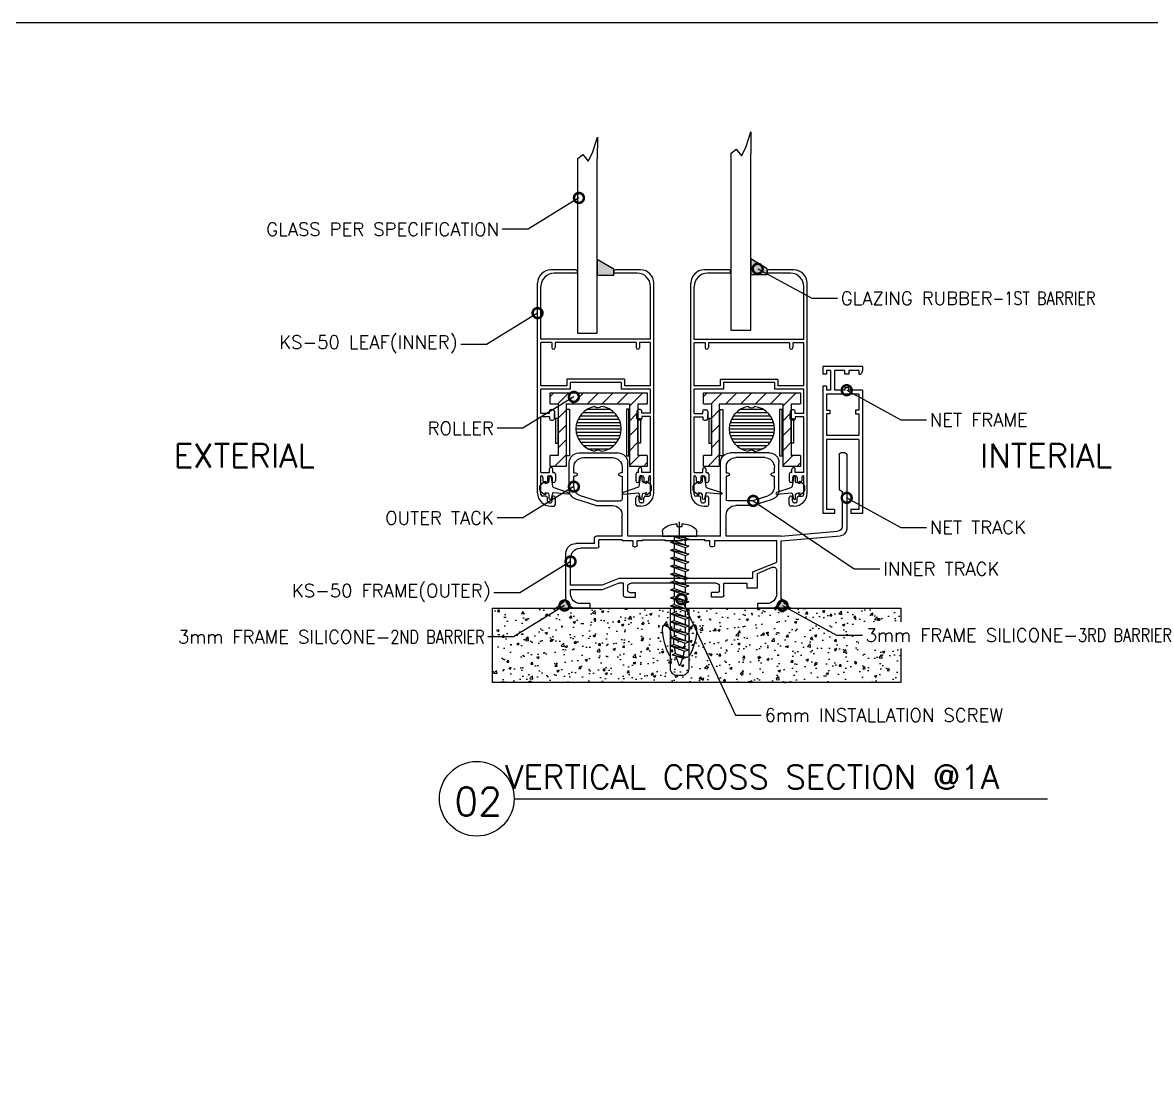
# Model space of a CAD drawing. Header units: millimetres. Extents: x -27371 to -844, y 11365 to 35579.
# Drawn here: x -14786.9 to -14445.1, y 11689.6 to 12014.6 of the extents above; entities that cross this region are included whole.
import ezdxf
from ezdxf import colors
from ezdxf.entities.mleader import LeaderData, LeaderLine
from ezdxf.math import Vec2, Vec3

# ---------------------------------------------------------------- set-up
doc = ezdxf.new("R2010")
doc.units = ezdxf.units.MM
for name, pattern in [('AXIS', [50.8, 31.75, -6.35, 6.35, -6.35]), ('AXIS2', [28.575, 19.05, -3.175, 3.175, -3.175]), ('HIDDEN', [9.525, 6.35, -3.175])]:
    doc.linetypes.add(name, pattern=pattern)
for name, color, linetype in [('A-GRID2', 224, 'AXIS2'), ('GLASS-VISION-PES', 151, 'Continuous'), ('HARDWARES', 54, 'Continuous'), ('PRO', 7, 'Continuous')]:
    doc.layers.add(name, color=color, linetype=linetype)
doc.layers.add('TEXT', color=7, linetype='Continuous', lineweight=20)
doc.styles.add('Annotative', font='romans.shx')
doc.styles.add('RomanS', font='romans.shx')

# ---------------------------------------------------------------- blocks, each defined once
blk = doc.blocks.new('trialco frame without cover')
at = {"color": 5}
for p, q in [((-77.8, 46.5), (-77.8, 23.96)), ((-77.3, 47), (-76, 47)), ((-75.5, 46.5), (-75.5, 36)), ((-54.4, 47), (-42.5, 47)), ((-53, 45.6), (-44.2, 45.6)), ((3.3, 47), (-8.6, 47)), ((1.9, 45.6), (-6.9, 45.6)), ((-57.3, 35.81), (-57.3, 44.1)), ((-55.9, 41), (-55.9, 42.7)), ((-41.3, 42.7), (-41.3, 41)), ((-39.6, 21.8), (-39.6, 44.1)), ((-11.5, 21.8), (-11.5, 44.1)), ((-9.8, 42.7), (-9.8, 41)), ((4.8, 41), (4.8, 42.7)), ((6.2, 35.81), (6.2, 44.1)), ((-55.9, 41), (-55.4, 41)), ((-55.9, 36.82), (-55.9, 40)), ((-55.4, 40), (-55.9, 40)), ((-54.9, 40.5), (-54.9, 40.5)), ((-42.3, 40.5), (-42.3, 40.5)), ((-41.3, 41), (-41.8, 41)), ((-41.8, 40), (-41.3, 40)), ((-41.3, 40), (-41.3, 33)), ((-9.8, 41), (-9.3, 41)), ((-9.3, 40), (-9.8, 40)), ((-9.8, 40), (-9.8, 33)), ((-8.8, 40.5), (-8.8, 40.5)), ((3.8, 40.5), (3.8, 40.5)), ((4.8, 41), (4.3, 41)), ((4.3, 40), (4.8, 40)), ((4.8, 36.82), (4.8, 40)), ((-75.5, 36), (-76.4, 35.31)), ((-76.4, 35.31), (-76.4, 24.79)), ((-49.3, 31.1), (-55.3, 33.05)), ((-49.08, 32.5), (-53.9, 34.07)), ((-49.3, 31.1), (-44.2, 31.1)), ((-49.08, 32.5), (-41.8, 32.5)), ((-2.02, 32.5), (-9.3, 32.5)), ((-1.8, 31.1), (-6.9, 31.1)), ((-2.02, 32.5), (2.8, 34.07)), ((-1.8, 31.1), (4.2, 33.05)), ((-41.3, 21.8), (-41.3, 28.2)), ((-9.8, 21.8), (-9.8, 28.2)), ((-58, 20.4), (-75.97, 21.97)), ((-57.94, 21.8), (-75.03, 23.3)), ((-57.94, 21.8), (-56.6, 21.8)), ((-57.94, 21.8), (-57.3, 21.8)), ((-56.6, 21.8), (-41.3, 21.8)), ((-39.6, 21.8), (-11.5, 21.8)), ((-34.8, 20.7), (-28, 20.7)), ((-34.8, 20.4), (-34.8, 20.7)), ((-28, 20.4), (-28, 20.7)), ((-16, 20.7), (-22.8, 20.7)), ((-22.8, 20.4), (-22.8, 20.7)), ((-16, 20.4), (-16, 20.7)), ((-9.8, 21.8), (-1.9, 21.8)), ((-9.8, 20.7), (-2.8, 20.7)), ((-9.8, 20.7), (-9.8, 20.4)), ((-2.8, 18.7), (-2.8, 20.7)), ((-1.4, 19.6), (-1.4, 21.3)), ((-58, 3), (-58, 20.4)), ((-56.6, 20.4), (-37.8, 20.4)), ((-56.6, 14), (-56.6, 20.4)), ((-37.8, 20.4), (-37.8, 19.1)), ((-37.3, 18.6), (-36.9, 18.6)), ((-36.4, 20.4), (-34.8, 20.4)), ((-36.4, 19.1), (-36.4, 20.4)), ((-28, 20.4), (-22.8, 20.4)), ((-16, 20.4), (-14.4, 20.4)), ((-14.4, 19.1), (-14.4, 20.4)), ((-13.5, 18.6), (-13.9, 18.6)), ((-13, 20.4), (-9.8, 20.4)), ((-13, 20.4), (-13, 19.1)), ((-2.3, 18.2), (2.8, 18.2)), ((-1.4, 19.6), (4.2, 19.6)), ((-49.4, 11.08), (-56.6, 14)), ((5.8, 7), (5.8, 15.2)), ((7.2, 3), (7.2, 16.6)), ((-56.6, 4.4), (-56.6, 11.48)), ((-50.8, 10.5), (-55.2, 12.4)), ((-50.8, 9), (-50.8, 10.5)), ((-49.4, 9), (-49.4, 11.08)), ((-50.8, 6.2), (-50.8, 9)), ((-49.4, 9), (-8.8, 9)), ((-40.6, 7.6), (-47.6, 7.6)), ((-47.6, 7.6), (-47.6, 6.2)), ((-40.6, 3.9), (-40.6, 7.6)), ((-38.3, 7.6), (-12.5, 7.6)), ((-10.2, 3.9), (-10.2, 7.6)), ((-10.2, 7.6), (-8.8, 7.6)), ((-8.8, 9), (-3.8, 7)), ((-8.8, 7.6), (-3.8, 5.6)), ((-3.8, 7), (5.8, 7)), ((-47.6, 6.2), (-50.8, 6.2)), ((-39.3, 5.3), (-39.3, 6.6)), ((-38.8, 4.8), (-36.9, 4.8)), ((-36.9, 3.4), (-36.9, 4.8)), ((-13.9, 3.4), (-13.9, 4.8)), ((-12, 4.8), (-13.9, 4.8)), ((-11.5, 5.3), (-11.5, 6.6)), ((-3.8, 5.6), (5.8, 5.6)), ((5.8, 4.4), (5.8, 5.6)), ((-55, 0), (-50.8, 0)), ((-53.6, 1.4), (-50.8, 1.4)), ((-50.8, 1.4), (-50.8, 0)), ((-40.1, 3.4), (-36.9, 3.4)), ((-10.7, 3.4), (-13.9, 3.4)), ((0, 1.4), (2.8, 1.4)), ((0, 1.4), (0, 0)), ((0, 0), (4.2, 0))]:
    blk.add_line(p, q, dxfattribs=at)
for centre, radius, start, end in [((-77.3, 46.5), 0.5, 90, 180), ((-76, 46.5), 0.5, 0, 90), ((-54.4, 44.1), 2.9, 90, 180), ((-53, 42.7), 2.9, 90, 180), ((-44.2, 42.7), 2.9, 0, 90), ((-42.5, 44.1), 2.9, 0, 90), ((-8.6, 44.1), 2.9, 90, 180), ((-6.9, 42.7), 2.9, 90, 180), ((1.9, 42.7), 2.9, 0, 90), ((3.3, 44.1), 2.9, 0, 90), ((-55.4, 40.5), 0.5, 0, 90), ((-55.4, 40.5), 0.5, 270, 0), ((-41.8, 40.5), 0.5, 90, 180), ((-41.8, 40.5), 0.5, 180, 270), ((-9.3, 40.5), 0.5, 0, 90), ((-9.3, 40.5), 0.5, 270, 0), ((4.3, 40.5), 0.5, 90, 180), ((4.3, 40.5), 0.5, 180, 270), ((-54.4, 35.81), 2.9, 180, 252), ((-53, 36.82), 2.9, 180, 252), ((1.9, 36.82), 2.9, 288, 0), ((3.3, 35.81), 2.9, 288, 0), ((-44.2, 28.2), 2.9, 0, 90), ((-41.8, 33), 0.5, 270, 360), ((-9.3, 33), 0.5, 180, 270), ((-6.9, 28.2), 2.9, 90, 180), ((-75.8, 23.96), 2, 180, 265), ((-74.9, 24.79), 1.5, 180, 265), ((-1.9, 21.3), 0.5, 0, 90), ((-37.3, 19.1), 0.5, 180, 270), ((-36.9, 19.1), 0.5, 270, 0), ((-13.9, 19.1), 0.5, 180, 270), ((-13.5, 19.1), 0.5, 270, 0), ((-2.3, 18.7), 0.5, 180, 270), ((2.8, 15.2), 3, 0, 90), ((4.2, 16.6), 3, 0, 90), ((-55.6, 11.48), 1, 66.6823, 180), ((-38.3, 6.6), 1, 90, 180), ((-12.5, 6.6), 1, 0, 90), ((-53.6, 4.4), 3, 180, 270), ((-40.1, 3.9), 0.5, 180, 270), ((-38.8, 5.3), 0.5, 180, 270), ((-12, 5.3), 0.5, 270, 0), ((-10.7, 3.9), 0.5, 270, 0), ((2.8, 4.4), 3, 270, 0), ((-55, 3), 3, 180, 270), ((4.2, 3), 3, 270, 0)]:
    blk.add_arc(centre, radius, start, end, dxfattribs=at)
blk = doc.blocks.new('trialco leaf')
at = {"color": 3}
for p, q in [((-26.3, 0), (-25.4, 0)), ((0.9, 0), (0, 0)), ((-27.8, -3.05), (-28.8, -3.05)), ((-27.3, -1.5), (-27.3, -2.55)), ((-26.8, -1), (-26.4, -1)), ((-25.9, -1.5), (-25.9, -2.55)), ((-25.4, -3.05), (-25.4, -3.05)), ((-24.9, -0.5), (-24.9, -2.55)), ((-0.5, -0.5), (-0.5, -2.55)), ((0, -3.05), (0, -3.05)), ((0.5, -1.5), (0.5, -2.55)), ((1.4, -1), (1, -1)), ((1.9, -1.5), (1.9, -2.55)), ((2.4, -3.05), (3.4, -3.05)), ((-30.3, -4), (-30.3, -67.5)), ((-29.3, -3.55), (-29.3, -9.19)), ((3.9, -3.55), (3.9, -9.19)), ((4.9, -4), (4.9, -67.5)), ((-29.3, -10.2), (-29.3, -27.1)), ((-29.3, -10.2), (-26.7, -10.2)), ((-28.7, -8.7), (-28.7, -7.65)), ((-27.8, -7.15), (-28.2, -7.15)), ((-27.3, -8.7), (-27.3, -7.65)), ((-26.8, -9.2), (-26.4, -9.2)), ((-26.7, -10.2), (-26.7, -11.2)), ((-25.9, -8.7), (-25.9, -7.65)), ((-25.7, -10.2), (-25.4, -10.2)), ((-25.7, -10.2), (-25.7, -11.2)), ((-25.4, -7.15), (-25.4, -7.15)), ((-24.9, -9.7), (-24.9, -7.65)), ((-0.5, -9.7), (-0.5, -7.65)), ((0, -7.15), (0, -7.15)), ((0.3, -10.2), (0, -10.2)), ((0.3, -10.2), (0.3, -11.2)), ((0.5, -8.7), (0.5, -7.65)), ((1.4, -9.2), (1, -9.2)), ((3.9, -10.2), (1.3, -10.2)), ((1.3, -10.2), (1.3, -11.2)), ((1.9, -8.7), (1.9, -7.65)), ((2.4, -7.15), (2.8, -7.15)), ((3.3, -8.7), (3.3, -7.65)), ((3.9, -10.2), (3.9, -27.1)), ((-26.2, -11.7), (-26.2, -11.7)), ((0.8, -11.7), (0.8, -11.7)), ((-29.3, -27.1), (-26.7, -27.1)), ((-26.7, -27.1), (-26.7, -26.5)), ((-26.2, -26), (-25.7, -26)), ((-25.2, -26.5), (-25.2, -28.1)), ((-25.2, -28.7), (-25.2, -26.5)), ((-0.2, -26.5), (-0.2, -28.1)), ((-0.2, -28.7), (-0.2, -26.5)), ((0.8, -26), (0.3, -26)), ((1.3, -27.1), (1.3, -26.5)), ((3.9, -27.1), (1.3, -27.1)), ((-29.3, -28.1), (-29.3, -35.4)), ((-29.3, -28.1), (-26.7, -28.1)), ((-26.7, -28.1), (-26.7, -28.7)), ((-26.2, -29.2), (-25.7, -29.2)), ((0.8, -29.2), (0.3, -29.2)), ((3.9, -28.1), (1.3, -28.1)), ((1.3, -28.1), (1.3, -28.7)), ((3.9, -28.1), (3.9, -35.4)), ((-29.3, -35.4), (-20.4, -35.4)), ((-29.3, -36.4), (-29.3, -49.5)), ((-29.3, -36.4), (-21.4, -36.4)), ((-21.4, -38.4), (-21.4, -36.4)), ((-20.4, -37.4), (-20.4, -35.4)), ((-20.4, -37.4), (-5, -37.4)), ((-5, -35.4), (3.9, -35.4)), ((-5, -37.4), (-5, -35.4)), ((-4, -36.4), (3.9, -36.4)), ((-4, -38.4), (-4, -36.4)), ((3.9, -36.4), (3.9, -49.5)), ((-21.4, -38.4), (-4, -38.4)), ((-25.5, -47.5), (-25.5, -47.5)), ((0.1, -47.5), (0.1, -47.5)), ((-29.3, -49.5), (-26, -49.5)), ((-29.3, -50.5), (-29.3, -66.5)), ((-29.3, -50.5), (3.9, -50.5)), ((-26, -49.5), (-26, -48)), ((-25, -49.5), (-25, -48)), ((-25, -49.5), (-0.4, -49.5)), ((-0.4, -49.5), (-0.4, -48)), ((0.6, -49.5), (0.6, -48)), ((0.6, -49.5), (3.9, -49.5)), ((3.9, -50.5), (3.9, -66.5)), ((-26.3, -71.5), (-18.7, -71.5)), ((-25.3, -70.5), (-18.7, -70.5)), ((-18.2, -71), (-18.2, -71)), ((-7.2, -71), (-7.2, -71)), ((-6.7, -70.5), (-0.1, -70.5)), ((-6.7, -71.5), (0.9, -71.5))]:
    blk.add_line(p, q, dxfattribs=at)
for centre, radius, start, end in [((-26.3, -4), 4, 90, 180), ((-25.4, -0.5), 0.5, 0, 90), ((0, -0.5), 0.5, 90, 180), ((0.9, -4), 4, 0, 90), ((-28.8, -3.55), 0.5, 90, 180), ((-27.8, -2.55), 0.5, 270, 0), ((-26.8, -1.5), 0.5, 90, 180), ((-26.4, -1.5), 0.5, 0, 90), ((-25.4, -2.55), 0.5, 180, 270), ((-25.4, -2.55), 0.5, 270, 0), ((0, -2.55), 0.5, 180, 270), ((0, -2.55), 0.5, 270, 0), ((1, -1.5), 0.5, 90, 180), ((1.4, -1.5), 0.5, 0, 90), ((2.4, -2.55), 0.5, 180, 270), ((3.4, -3.55), 0.5, 0, 90), ((-29.2, -8.7), 0.5, 258.463, 0), ((-28.2, -7.65), 0.5, 90, 180), ((-27.8, -7.65), 0.5, 0, 90), ((-26.8, -8.7), 0.5, 180, 270), ((-26.4, -8.7), 0.5, 270, 0), ((-25.4, -7.65), 0.5, 90, 180), ((-25.4, -7.65), 0.5, 0, 90), ((-25.4, -9.7), 0.5, 270, 0), ((0, -7.65), 0.5, 90, 180), ((0, -9.7), 0.5, 180, 270), ((0, -7.65), 0.5, 0, 90), ((1, -8.7), 0.5, 180, 270), ((1.4, -8.7), 0.5, 270, 0), ((2.4, -7.65), 0.5, 90, 180), ((2.8, -7.65), 0.5, 0, 90), ((3.8, -8.7), 0.5, 180, 281.537), ((-26.2, -11.2), 0.5, 180, 270), ((-26.2, -11.2), 0.5, 270, 0), ((0.8, -11.2), 0.5, 180, 270), ((0.8, -11.2), 0.5, 270, 0), ((-26.2, -26.5), 0.5, 90, 180), ((-25.7, -26.5), 0.5, 0, 90), ((0.3, -26.5), 0.5, 90, 180), ((0.8, -26.5), 0.5, 0, 90), ((-26.2, -28.7), 0.5, 180, 270), ((-25.7, -28.7), 0.5, 270, 0), ((0.3, -28.7), 0.5, 180, 270), ((0.8, -28.7), 0.5, 270, 0), ((-25.5, -48), 0.5, 90, 180), ((-25.5, -48), 0.5, 0, 90), ((0.1, -48), 0.5, 90, 180), ((0.1, -48), 0.5, 0, 90), ((-26.3, -67.5), 4, 180, 270), ((-25.3, -66.5), 4, 180, 270), ((-0.1, -66.5), 4, 270, 0), ((0.9, -67.5), 4, 270, 0), ((-18.7, -71), 0.5, 0, 90), ((-18.7, -71), 0.5, 270, 0), ((-6.7, -71), 0.5, 90, 180), ((-6.7, -71), 0.5, 180, 270)]:
    blk.add_arc(centre, radius, start, end, dxfattribs=at)
blk = doc.blocks.new('roller')
for p, q in [((-19.87, 18.98), (-19.87, 22.3)), ((-19.87, 22.3), (9.51, 22.3)), ((9.51, 22.3), (9.51, 18.98)), ((-19.87, 18.98), (-17.43, 18.98)), ((-17.43, 18.98), (-17.43, 3.32)), ((-15.04, 18.98), (4.15, 18.98)), ((-15.04, 18.98), (-15.04, 0)), ((4.15, 18.98), (4.15, 0)), ((6.72, 18.98), (9.51, 18.98)), ((6.72, 18.98), (6.72, 3.32)), ((-19.87, 0), (-19.87, 3.32)), ((-17.43, 3.32), (-19.87, 3.32)), ((-15.04, 0), (-19.87, 0)), ((9.51, 0), (4.15, 0)), ((9.51, 3.32), (6.72, 3.32)), ((9.51, 3.32), (9.51, 0))]:
    blk.add_line(p, q)
for points in [[(-14.91, 17.27), (-14.01, 17.27), (-14.01, 3.22), (-14.91, 3.22)], [(4.02, 17.27), (3.23, 17.27), (3.23, 3.22), (4.02, 3.22)], [(-17.43, 14.52), (-18.18, 14.52), (-18.18, 7.04), (-17.43, 7.04)], [(6.72, 14.52), (7.47, 14.52), (7.47, 7.04), (6.72, 7.04)]]:
    blk.add_lwpolyline(points, close=True)
for centre, radius, start, end in [((-5.18, 11.36), 6.85, 99.192, 260.808), ((-5.36, 19.2), 1.42, 229.7147, 312.8915), ((-5.18, 11.36), 6.85, 276.5858, 83.4142), ((-5.36, 3.53), 1.42, 47.1085, 130.2853)]:
    blk.add_arc(centre, radius, start, end)
blk = doc.blocks.new('TRIALCO NET')
at = {"color": 2}
for p, q in [((-44.5, 3.6), (-44.5, -8.5)), ((-44.5, 3.6), (-43.3, 3.6)), ((-43.3, 3.6), (-42.28, 3.19)), ((-37.3, 3.6), (0, 3.6)), ((-37.3, 3.6), (-37.3, -0.6)), ((0, 3.6), (0, 0)), ((-43.3, 2.4), (-43.3, -0.6)), ((-43.3, 2.4), (-42.1, 2.4)), ((-42.1, 2.59), (-42.1, 2.4)), ((-36.1, 2.4), (-31.29, 2.4)), ((-36.1, 2.4), (-36.1, -7.3)), ((-30.14, 2.4), (-23.6, 2.4)), ((-23.6, 2.4), (-23.6, -7.3)), ((-22.4, 2.4), (-22.4, -7.3)), ((-22.4, 2.4), (-1.2, 2.4)), ((-1.2, 2.4), (-1.2, 0)), ((-1.2, 0), (0, 0)), ((-43.3, -1.75), (-43.3, -4.9)), ((-37.3, -1.75), (-37.3, -4.9)), ((-43.3, -4.9), (-37.3, -4.9)), ((-43.3, -6.1), (-43.3, -7.3)), ((-43.3, -6.1), (-37.3, -6.1)), ((-37.3, -6.1), (-37.3, -7.3)), ((-1.2, -4.9), (-1.2, -7.3)), ((-1.2, -4.9), (0, -4.9)), ((0, -4.9), (0, -8.5)), ((-44.5, -8.5), (-42.1, -8.5)), ((-43.3, -7.3), (-42.1, -7.3)), ((-42.1, -7.3), (-42.1, -8.5)), ((-38.5, -7.3), (-37.3, -7.3)), ((-38.5, -7.3), (-38.5, -8.5)), ((-38.5, -8.5), (0, -8.5)), ((-36.1, -7.3), (-31.29, -7.3)), ((-30.14, -7.3), (-23.6, -7.3)), ((-22.4, -7.3), (-1.2, -7.3))]:
    blk.add_line(p, q, dxfattribs=at)
for points in [[(-31.29, 2.4), (-31.29, 1.4), (-30.14, 1.4), (-30.14, 2.4)], [(-43.3, -0.6), (-42.1, -0.6), (-42.1, -1.75), (-43.3, -1.75)], [(-37.3, -0.6), (-38, -0.6), (-38, -1.75), (-37.3, -1.75)], [(-31.29, -7.3), (-31.29, -6.3), (-30.14, -6.3), (-30.14, -7.3)]]:
    blk.add_lwpolyline(points, dxfattribs=at)
blk.add_arc((-43.19, 2.6), 1.09, 359.3357, 33.1171, dxfattribs=at)
blk = doc.blocks.new('_DotSmall')
at = {"color": 0, "linetype": 'ByBlock', "const_width": 0.5}
blk.add_lwpolyline([(-0.0625, 0, 1), (0.0625, 0, 1)], format="xyb", close=True, dxfattribs=at)
blk = doc.blocks.new('*U35')
at = {"layer": 'A-GRID2', "linetype": 'AXIS'}
blk.add_line((0, -0.62), (0, 4.4), dxfattribs=at)
at = {"layer": 'HARDWARES', "linetype": 'Continuous'}
for p, q in [((-0.76, 2.99), (-0.76, 3.75)), ((0.76, 2.99), (0.76, 3.75)), ((-5.18, 0), (-5.18, 1.32)), ((5.18, 0), (-5.18, 0)), ((0.76, 2.99), (-0.76, 2.99)), ((5.18, 1.32), (5.18, 0))]:
    blk.add_line(p, q, dxfattribs=at)
at = {"layer": 'HARDWARES'}
for p, q in [((5.18, 0), (-5.18, 0)), ((5.18, 0.94), (5.18, 0))]:
    blk.add_line(p, q, dxfattribs=at)
at = {"layer": 'HARDWARES', "linetype": 'HIDDEN'}
for p, q in [((-1.65, -3.4), (-1.65, -5.01)), ((1.65, -0.12), (1.65, -1.4)), ((1.65, -2.2), (1.65, -3.81)), ((-1.65, -5.81), (-1.65, -7.42)), ((1.65, -4.61), (1.65, -6.22)), ((-1.65, -8.22), (-1.65, -9.83)), ((1.65, -7.02), (1.65, -8.63)), ((1.65, -9.43), (1.65, -11.04)), ((-1.65, -10.63), (-1.65, -12.24)), ((-1.65, -13.04), (-1.65, -14.65)), ((1.65, -11.84), (1.65, -13.45)), ((-1.65, -15.45), (-1.65, -17.06)), ((1.65, -14.25), (1.65, -15.86)), ((1.65, -16.66), (1.65, -18.26)), ((-1.65, -17.86), (-1.65, -19.47)), ((-1.65, -20.27), (-1.65, -21.87)), ((1.65, -19.07), (1.65, -20.67)), ((-1.65, -22.68), (-1.65, -24.28)), ((1.65, -21.47), (1.65, -23.08)), ((1.65, -23.88), (1.65, -25.49)), ((-1.65, -25.08), (-1.65, -26.69)), ((1.65, -26.29), (1.65, -27.9)), ((-1.65, -27.49), (-1.65, -29.1)), ((-1.65, -29.9), (-1.65, -31.51)), ((1.65, -28.7), (1.65, -30.31)), ((1.23, -35.46), (-2.08, -36.66)), ((2.28, -35.84), (-2.08, -36.66)), ((-2.08, -36.66), (-1.03, -37.04)), ((-1.03, -37.04), (2.28, -35.84)), ((1.23, -35.46), (2.28, -35.84))]:
    blk.add_line(p, q, dxfattribs=at)
for points in [[(1.97, 0), (-1.65, -1.32), (-2.75, -0.92)], [(-0.23, 0), (-2.75, -0.92), (1.45, 0)], [(-1.65, 0), (-1.65, -0.52)], [(2.75, -1.8), (1.65, -1.4), (-2.75, -3), (2.75, -1.8), (-1.65, -3.4), (-2.75, -3)], [(-1.65, -1.32), (-1.65, -2.6)], [(2.75, -4.21), (1.65, -3.81), (-2.75, -5.41), (2.75, -4.21), (-1.65, -5.81), (-2.75, -5.41)], [(2.75, -6.62), (1.65, -6.22), (-2.75, -7.82), (2.75, -6.62), (-1.65, -8.22), (-2.75, -7.82)], [(2.75, -9.03), (1.65, -8.63), (-2.75, -10.23), (2.75, -9.03), (-1.65, -10.63), (-2.75, -10.23)], [(2.75, -11.44), (1.65, -11.04), (-2.75, -12.64), (2.75, -11.44), (-1.65, -13.04), (-2.75, -12.64)], [(2.75, -13.85), (1.65, -13.45), (-2.75, -15.05), (2.75, -13.85), (-1.65, -15.45), (-2.75, -15.05)], [(2.75, -16.26), (1.65, -15.86), (-2.75, -17.46), (2.75, -16.26), (-1.65, -17.86), (-2.75, -17.46)], [(2.75, -18.67), (1.65, -18.26), (-2.75, -19.87), (2.75, -18.67), (-1.65, -20.27), (-2.75, -19.87)], [(2.75, -21.07), (1.65, -20.67), (-2.75, -22.28), (2.75, -21.07), (-1.65, -22.68), (-2.75, -22.28)], [(2.75, -23.48), (1.65, -23.08), (-2.75, -24.68), (2.75, -23.48), (-1.65, -25.08), (-2.75, -24.68)], [(2.75, -25.89), (1.65, -25.49), (-2.75, -27.09), (2.75, -25.89), (-1.65, -27.49), (-2.75, -27.09)], [(2.75, -28.3), (1.65, -27.9), (-2.75, -29.5), (2.75, -28.3), (-1.65, -29.9), (-2.75, -29.5)], [(2.75, -30.71), (1.65, -30.31), (-2.75, -31.91), (2.75, -30.71), (-1.65, -32.31), (-2.75, -31.91)], [(2.78, -33.13), (1.68, -32.73), (-2.72, -34.33), (2.78, -33.13), (-1.62, -34.73), (-2.72, -34.33)]]:
    blk.add_lwpolyline(points, dxfattribs=at)
at = {"layer": 'HARDWARES', "linetype": 'Continuous'}
for centre, radius, start, end in [((-0.81, -2.74), 6.49, 89.5368, 126.33), ((0.81, -2.74), 6.49, 53.67, 90.4632), ((-3.61, 1.32), 1.57, 131.7376, 180), ((3.61, 1.32), 1.57, 0, 48.2624)]:
    blk.add_arc(centre, radius, start, end, dxfattribs=at)
at = {"layer": 'HARDWARES', "linetype": 'HIDDEN'}
for centre, start, end in [((17.68, -31.43), 182.508, 187.2926), ((-17.59, -31.45), 347.9668, 353.6815), ((-17.49, -31.43), 356.0961, 1.0584), ((17.59, -31.45), 189.5795, 194.5622), ((17.59, -31.45), 196.6931, 203.9435), ((-17.59, -31.45), 336.0565, 345.4243)]:
    blk.add_arc(centre, 19.24, start, end, dxfattribs=at)
blk = doc.blocks.new('A$C55a8eb81')
at = {"layer": 'PRO', "color": 1, "linetype": 'ByBlock', "lineweight": -2}
blk.add_lwpolyline([(9.2, 1.84), (4.78, 1.42, -0.327324), (4.54, 1.59), (4.09, 3.17, 1), (3.49, 3.17), (3.49, 2.47), (3.48, 2.01, -0.368344), (3.05, 1.52), (2.16, 1.4, -0.256451), (2.58, 1.55), (2.48, 1.8, 0.50841), (2.01, 1.92), (1.03, 1.1, 0.221695), (0.74, 0.49), (0.74, -0.49, 0.221695), (1.03, -1.1), (2.01, -1.92, 0.50841), (2.48, -1.8), (2.58, -1.55, -0.256451), (2.16, -1.4), (3.05, -1.58, -0.368344), (3.48, -2.06), (3.49, -2.53), (3.49, -3.22, 1), (4.09, -3.22), (4.55, -0.48, -0.264379), (4.9, -0.14), (9.25, 1.34, 0.951054)], format="xyb", close=True, dxfattribs=at)

msp = doc.modelspace()

# ---------------------------------------------------------------- hatches: boundary and pattern name
at = {"ltscale": 1.3}
h = msp.add_hatch(color=1, dxfattribs=at)
h.dxf.hatch_style = 1
h.paths.add_polyline_path([(-14607.91, 11939.92), (-14612.86, 11942.92), (-14612.86, 11938.17), (-14607.91, 11938.17)])
h = msp.add_hatch(color=1, dxfattribs=at)
h.dxf.hatch_style = 1
h.paths.add_polyline_path([(-14566.4, 11943.09), (-14566.4, 11938.34), (-14561.45, 11938.34), (-14561.45, 11940.09)])
h = msp.add_hatch(dxfattribs=at)
h.set_pattern_fill('ANSI31', color=1)
h.set_pattern_definition([(45, (-8687.5278, -4241.3893), (-2.24506403, 2.24506403), [])])
h.paths.add_polyline_path([(-14597.79, 11902.58), (-14627.17, 11902.58), (-14627.17, 11899.26), (-14624.74, 11899.26), (-14624.74, 11883.6), (-14627.17, 11883.6), (-14627.17, 11880.28), (-14622.34, 11880.28), (-14622.34, 11899.26), (-14603.15, 11899.26), (-14603.15, 11880.28), (-14597.79, 11880.28), (-14597.79, 11883.6), (-14600.58, 11883.6), (-14600.58, 11894.3, -0.288492), (-14600.86, 11894.75), (-14600.86, 11896.35), (-14600.86, 11896.95, -0.288492), (-14600.58, 11897.4), (-14600.58, 11899.26), (-14597.79, 11899.26)])
h = msp.add_hatch(dxfattribs=at)
h.set_pattern_fill('ANSI31', color=1)
h.set_pattern_definition([(45, (-8641.1138, -4241.3893), (-2.24506403, 2.24506403), [])])
h.paths.add_polyline_path([(-14551.38, 11902.58), (-14580.76, 11902.58), (-14580.76, 11899.26), (-14578.32, 11899.26), (-14578.32, 11883.6), (-14580.76, 11883.6), (-14580.76, 11880.28), (-14575.93, 11880.28), (-14575.93, 11899.26), (-14556.74, 11899.26), (-14556.74, 11880.28), (-14551.38, 11880.28), (-14551.38, 11883.6), (-14554.17, 11883.6), (-14554.17, 11894.3, -0.288492), (-14554.45, 11894.75), (-14554.45, 11896.35), (-14554.45, 11896.95, -0.288492), (-14554.17, 11897.4), (-14554.17, 11899.26), (-14551.38, 11899.26)])
h = msp.add_hatch(dxfattribs=at)
h.set_pattern_fill('_USER', color=256, pattern_type=0)
h.set_pattern_definition([(0, (-8687.5278, -4241.3893), (0, 1), [])])
h.paths.add_polyline_path([(-14613.58, 11884.89, -0.379749), (-14611.7, 11884.84, 0.89119), (-14611.7, 11898.45, -0.379749), (-14613.58, 11898.4, 0.851187)])
h = msp.add_hatch(dxfattribs=at)
h.set_pattern_fill('_USER', color=256, pattern_type=0)
h.set_pattern_definition([(0, (-8641.1138, -4241.3893), (0, 1), [])])
h.paths.add_polyline_path([(-14565.28, 11898.45, -0.379749), (-14567.16, 11898.4, 0.851187), (-14567.16, 11884.89, -0.379749), (-14565.28, 11884.84, 0.89119)])
at = {"ltscale": 1.3, "true_color": 0x636466}
h = msp.add_hatch(dxfattribs=at)
h.set_pattern_fill('AR-CONC', color=251, scale=0.04)
h.set_pattern_definition([(50, (-8687.528, -4241.3893), (7.2873868, -0.6375634), [0.762, -8.382]), (355, (-8687.528, -4241.389), (-1.409737, 7.6422738), [0.6096, -6.7056234]), (100.451445, (-8686.9205, -4241.4425), (5.87765, 7.00471), [0.6476004, -7.1236098]), (46.1842, (-8687.528, -4239.357), (10.8431616, -1.681693), [1.143, -12.573]), (96.63556, (-8686.624, -4239.497), (9.4961654, 9.897045), [0.971401, -10.685424]), (351.18415, (-8687.528, -4239.357), (9.496165, 9.897045), [0.914399, -10.058389]), (21, (-8686.512, -4239.8653), (6.0645757, -4.090608), [0.762, -8.382]), (326, (-8686.512, -4239.865), (2.472081, 7.3675186), [0.6096, -6.7056]), (71.451445, (-8686.0064, -4240.206), (8.5366568, 3.2769108), [0.6476004, -7.1235975]), (37.5, (-8687.5278, -4241.3893), (0.12354413, 3.38220155), [0, -6.62432, 0, -6.8072, 0, -6.731]), (7.5, (-8687.5278, -4241.3893), (2.6727865, 4.007223), [0, -3.88112, 0, -6.47192, 0, -2.5654]), (327.5, (-8689.7935, -4241.3893), (5.4236238, -0.22914976), [0, -2.54, 0, -7.9248, 0, -10.5156]), (317.5, (-8690.8095, -4241.3893), (5.9251673, 1.0170596), [0, -3.302, 0, -5.26288, 0, -7.4676])])
h.paths.add_polyline_path([(-14521, 11814.86), (-14521, 11837.33), (-14644.59, 11837.33), (-14644.59, 11814.86)])

# ---------------------------------------------------------------- linework, layer by layer
at = {"ltscale": 1.3}
msp.add_line((-14638.04, 11779.68), (-14476.52, 11779.68), dxfattribs=at)
for points in [[(-15128.66, 12014.6), (-14043.46, 12014.6), (-14043.46, 11364.6), (-15128.66, 11364.6)], [(-14644.59, 11837.33), (-14521, 11837.33), (-14521, 11814.86), (-14644.59, 11814.86)]]:
    msp.add_lwpolyline(points, close=True, dxfattribs=at)
at = {"color": 1}
for points in [[(-14607.91, 11939.92), (-14612.86, 11942.92), (-14612.86, 11938.17), (-14607.91, 11938.17), (-14607.91, 11939.92)], [(-14561.45, 11940.09), (-14566.4, 11943.09), (-14566.4, 11938.34), (-14561.45, 11938.34), (-14561.45, 11940.09)]]:
    msp.add_lwpolyline(points, dxfattribs=at)
at = {"ltscale": 1.3}
msp.add_lwpolyline([(-14585.2, 11837.33), (-14585.2, 11819.04, -0.414214), (-14587.31, 11816.94), (-14588.6, 11816.94, -0.414214), (-14590.7, 11819.04), (-14590.7, 11837.33)], format="xyb", close=True, dxfattribs=at)
msp.add_circle((-14649.36, 11779.68), 11.31, dxfattribs=at)
for points in [[(-14590.7, 11822.66), (-14591.71, 11824.48), (-14592.16, 11832.2), (-14590.94, 11830.98), (-14590.73, 11828.81), (-14590.7, 11826.26)], [(-14585.2, 11822.64), (-14584.15, 11824.46), (-14583.66, 11832.18), (-14584.88, 11830.97), (-14585.1, 11828.79), (-14585.2, 11826.22)]]:
    msp.add_spline(points, degree=3, dxfattribs=at)
at = {"layer": 'GLASS-VISION-PES'}
for p, q in [((-14614.33, 11975.19), (-14612.84, 11979.96)), ((-14612.84, 11979.96), (-14612.86, 11973.41)), ((-14567.87, 11976.79), (-14566.38, 11981.56)), ((-14566.38, 11981.56), (-14566.4, 11975.01)), ((-14572.4, 11975.01), (-14570.8, 11976.28)), ((-14570.8, 11976.28), (-14569.18, 11974.24)), ((-14569.18, 11974.24), (-14567.87, 11976.79)), ((-14618.86, 11973.41), (-14617.26, 11974.68)), ((-14617.26, 11974.68), (-14615.64, 11972.64)), ((-14615.64, 11972.64), (-14614.33, 11975.19))]:
    msp.add_line(p, q, dxfattribs=at)
for points in [[(-14618.86, 11973.41), (-14618.86, 11920.57), (-14612.86, 11920.57), (-14612.86, 11973.41)], [(-14572.4, 11975.01), (-14572.4, 11921.52), (-14566.4, 11921.52), (-14566.4, 11975.01)]]:
    msp.add_lwpolyline(points, dxfattribs=at)

# ---------------------------------------------------------------- block references
at = {"rotation": 180}
for p in [(-14626.06, 11868.25), (-14579.65, 11868.22)]:
    msp.add_blockref('trialco leaf', p, dxfattribs=at)
at = {"color": 2, "rotation": 270}
msp.add_blockref('TRIALCO NET', (-14536.13, 11866.04), dxfattribs=at)
for p in [(-14607.3, 11880.28), (-14560.89, 11880.25)]:
    msp.add_blockref('roller', p)
at = {"xscale": -1}
msp.add_blockref('trialco frame without cover', (-14615.16, 11837.33), dxfattribs=at)
at = {"color": 1, "rotation": 180}
msp.add_blockref('A$C55a8eb81', (-14595.75, 11873.72, -96.23), dxfattribs=at)
at = {"color": 1, "xscale": -1, "rotation": 180}
msp.add_blockref('A$C55a8eb81', (-14584.54, 11873.69, -96.23), dxfattribs=at)
at = {"layer": 'HARDWARES', "xscale": -1}
msp.add_blockref('*U35', (-14587.95, 11859.13), dxfattribs=at)

# ---------------------------------------------------------------- texts
at = {"ltscale": 1.3, "attachment_point": 1, "style": 'Annotative'}
for s, insert, char_height, width in [('EXTERIAL', (-14741.09, 11887.13), 7.228, 157.5799), ('\\pxqc;VERTICAL CROSS SECTION @1A', (-14644.78, 11789.88), 7.2281, 157.5799), ('\\pxql;02', (-14656.13, 11783.06), 8.41, 21.874)]:
    msp.add_mtext(s, dxfattribs=dict(at, insert=insert, char_height=char_height, width=width))

# ---------------------------------------------------------------- next in the draw order: leaders
at = {"layer": 'TEXT'}
ml = msp.add_multileader_mtext('Standard', dxfattribs=at)
ml.set_content('\\A1;GLASS PER SPECIFICATION', color=256, style='RomanS')
ml.set_leader_properties(color=8)
ml.set_arrow_properties(name='DOTSMALL')
ml.build(insert=Vec2(0, 0))
ml.multileader.update_dxf_attribs({"dogleg_length": 20, "arrow_head_size": 6, "scale": 2})
ctx = ml.context
ctx.base_point, ctx.scale, ctx.arrow_head_size, ctx.landing_gap_size, ctx.plane_origin = Vec3(-14722.5, 11952.04), 2, 6, 1, Vec3(-13310.97, 11477.68)
ctx.text_align_type = 2
notes = []
notes.append((ctx, [(0, (1, 1, 0), (-14633.85, 11952.04), (-1, 0), 7.79, [(0, [(-14618.43, 11961.53)], 0, [])])]))
ctx.mtext.insert, ctx.mtext.defined_height, ctx.mtext.alignment, ctx.mtext.line_spacing_factor, ctx.mtext.flow_direction = Vec3(-14642.64, 11954.04), 4.93, 3, 1.2, 5
ctx.mtext.has_bg_fill, ctx.mtext.bg_color, ctx.mtext.bg_scale_factor, ctx.mtext.bg_transparency, ctx.mtext.use_window_bg_color = 1, -1027028792, 1.5, 0, 1
ml = msp.add_multileader_mtext('Standard', dxfattribs=at)
ml.set_content('\\A1;GLAZING RUBBER{\\W0.8;-1ST BARRIER}', color=256, style='RomanS')
ml.set_leader_properties(color=8)
ml.set_arrow_properties(name='DOTSMALL')
ml.build(insert=Vec2(0, 0))
ml.multileader.update_dxf_attribs({"dogleg_length": 20, "arrow_head_size": 6, "scale": 2})
ctx = ml.context
ctx.base_point, ctx.scale, ctx.arrow_head_size, ctx.landing_gap_size, ctx.plane_origin = Vec3(-14540.14, 11931.15), 2, 6, 1, Vec3(-15871.77, 11456.23)
notes.append((ctx, [(0, (1, 1, 0), (-14547.94, 11931.15), (1, 0), 7.79, [(0, [(-14564.31, 11940.08)], 0, [])])]))
ctx.mtext.insert, ctx.mtext.width, ctx.mtext.defined_height, ctx.mtext.line_spacing_factor, ctx.mtext.flow_direction = Vec3(-14539.14, 11933.15), 87.2381, 4.93, 1.2, 5
ctx.mtext.has_bg_fill, ctx.mtext.bg_color, ctx.mtext.bg_scale_factor, ctx.mtext.bg_transparency, ctx.mtext.use_window_bg_color = 1, -1027028792, 1.5, 0, 1
ml = msp.add_multileader_mtext('Standard', dxfattribs=at)
ml.set_content('\\A1;KS-50 LEAF(INNER)', color=256, style='RomanS')
ml.set_leader_properties(color=8)
ml.set_arrow_properties(name='DOTSMALL')
ml.build(insert=Vec2(0, 0))
ml.multileader.update_dxf_attribs({"dogleg_length": 20, "arrow_head_size": 6, "scale": 2})
ctx = ml.context
ctx.base_point, ctx.scale, ctx.arrow_head_size, ctx.landing_gap_size, ctx.plane_origin = Vec3(-14715.6, 11917.19), 2, 6, 1, Vec3(-13323.5, 11442.82)
ctx.text_align_type = 2
notes.append((ctx, [(0, (1, 1, 0), (-14646.38, 11917.19), (-1, 0), 7.79, [(0, [(-14630.96, 11926.67)], 0, [])])]))
ctx.mtext.insert, ctx.mtext.defined_height, ctx.mtext.alignment, ctx.mtext.line_spacing_factor, ctx.mtext.flow_direction = Vec3(-14655.17, 11919.86), 4.93, 3, 1.2, 5
ctx.mtext.has_bg_fill, ctx.mtext.bg_color, ctx.mtext.bg_scale_factor, ctx.mtext.bg_transparency, ctx.mtext.use_window_bg_color = 1, -1027028792, 1.5, 0, 1
ml = msp.add_multileader_mtext('Standard', dxfattribs=at)
ml.set_content('\\A1;NET FRAME', color=256, style='RomanS')
ml.set_leader_properties(color=8)
ml.set_arrow_properties(name='DOTSMALL')
ml.build(insert=Vec2(0, 0))
ml.multileader.update_dxf_attribs({"dogleg_length": 20, "arrow_head_size": 6, "scale": 2})
ctx = ml.context
ctx.base_point, ctx.scale, ctx.arrow_head_size, ctx.landing_gap_size, ctx.plane_origin = Vec3(-14513.2, 11894.4), 2, 6, 1, Vec3(-15844.82, 11419.49)
notes.append((ctx, [(0, (1, 1, 0), (-14520.99, 11894.4), (1, 0), 7.79, [(0, [(-14537.36, 11903.34)], 0, [])])]))
ctx.mtext.insert, ctx.mtext.defined_height, ctx.mtext.line_spacing_factor, ctx.mtext.flow_direction = Vec3(-14512.2, 11896.4), 4.93, 1.2, 5
ctx.mtext.has_bg_fill, ctx.mtext.bg_color, ctx.mtext.bg_scale_factor, ctx.mtext.bg_transparency, ctx.mtext.use_window_bg_color = 1, -1027028792, 1.5, 0, 1
ml = msp.add_multileader_mtext('Standard', dxfattribs=at)
ml.set_content('\\A1;ROLLER', color=256, style='RomanS')
ml.set_leader_properties(color=8)
ml.set_arrow_properties(name='DOTSMALL')
ml.build(insert=Vec2(0, 0))
ml.multileader.update_dxf_attribs({"dogleg_length": 20, "arrow_head_size": 6, "scale": 2})
ctx = ml.context
ctx.base_point, ctx.scale, ctx.arrow_head_size, ctx.landing_gap_size, ctx.plane_origin = Vec3(-14666.12, 11891.81), 2, 6, 1, Vec3(-13312.5, 11417.45)
ctx.text_align_type = 2
notes.append((ctx, [(0, (1, 1, 0), (-14635.37, 11891.81), (-1, 0), 7.79, [(0, [(-14619.96, 11901.3)], 0, [])])]))
ctx.mtext.insert, ctx.mtext.defined_height, ctx.mtext.alignment, ctx.mtext.line_spacing_factor, ctx.mtext.flow_direction = Vec3(-14644.17, 11893.81), 4.93, 3, 1.2, 5
ctx.mtext.has_bg_fill, ctx.mtext.bg_color, ctx.mtext.bg_scale_factor, ctx.mtext.bg_transparency, ctx.mtext.use_window_bg_color = 1, -1027028792, 1.5, 0, 1
ml = msp.add_multileader_mtext('Standard', dxfattribs=at)
ml.set_content('\\A1;INNER TRACK', color=256, style='RomanS')
ml.set_leader_properties(color=8)
ml.set_arrow_properties(name='DOTSMALL')
ml.build(insert=Vec2(0, 0))
ml.multileader.update_dxf_attribs({"dogleg_length": 20, "arrow_head_size": 6, "scale": 2})
ctx = ml.context
ctx.base_point, ctx.scale, ctx.arrow_head_size, ctx.landing_gap_size, ctx.plane_origin = Vec3(-14527.28, 11849.25), 2, 6, 1, Vec3(-15873.1, 11385.98)
notes.append((ctx, [(0, (1, 1, 0), (-14535.08, 11849.25), (1, 0), 7.79, [(0, [(-14565.64, 11869.83)], 0, [])])]))
ctx.mtext.insert, ctx.mtext.defined_height, ctx.mtext.line_spacing_factor, ctx.mtext.flow_direction = Vec3(-14526.28, 11851.25), 4.93, 1.2, 5
ctx.mtext.has_bg_fill, ctx.mtext.bg_color, ctx.mtext.bg_scale_factor, ctx.mtext.bg_transparency, ctx.mtext.use_window_bg_color = 1, -1027028792, 1.5, 0, 1
ml = msp.add_multileader_mtext('Standard', dxfattribs=at)
ml.set_content('\\A1;KS-50 FRAME(OUTER)', color=256, style='RomanS')
ml.set_leader_properties(color=8)
ml.set_arrow_properties(name='DOTSMALL')
ml.build(insert=Vec2(0, 0))
ml.multileader.update_dxf_attribs({"dogleg_length": 20, "arrow_head_size": 6, "scale": 2})
ctx = ml.context
ctx.base_point, ctx.scale, ctx.arrow_head_size, ctx.landing_gap_size, ctx.plane_origin = Vec3(-14712.45, 11842.01), 2, 6, 1, Vec3(-13313.5, 11367.64)
ctx.text_align_type = 2
notes.append((ctx, [(0, (1, 1, 0), (-14636.37, 11842.01), (-1, 0), 7.79, [(0, [(-14620.96, 11851.49)], 0, [])])]))
ctx.mtext.insert, ctx.mtext.defined_height, ctx.mtext.alignment, ctx.mtext.line_spacing_factor, ctx.mtext.flow_direction = Vec3(-14645.17, 11844.67), 4.93, 3, 1.2, 5
ctx.mtext.has_bg_fill, ctx.mtext.bg_color, ctx.mtext.bg_scale_factor, ctx.mtext.bg_transparency, ctx.mtext.use_window_bg_color = 1, -1027028792, 1.5, 0, 1
for ctx, leaders in notes:
    for number, flags, end, landing, length, lines in leaders:
        leader = LeaderData()
        leader.index, (leader.has_last_leader_line, leader.has_dogleg_vector, leader.attachment_direction) = number, flags
        leader.last_leader_point, leader.dogleg_vector, leader.dogleg_length = Vec3(end), Vec3(landing), length
        for number, points, colour, breaks in lines:
            line = LeaderLine()
            line.index, line.vertices, line.color, line.breaks = number, Vec3.list(points), colors.encode_raw_color(colour), breaks
            leader.lines.append(line)
        ctx.leaders.append(leader)

# ---------------------------------------------------------------- next in the draw order: hatches: boundary and pattern name
at = {"ltscale": 1.3}
h = msp.add_hatch(color=2, dxfattribs=at)
h.dxf.hatch_style = 1
h.paths.add_polyline_path([(-14622.36, 11840.33, -0.085921), (-14625.3, 11837.33), (-14619.81, 11837.33, -0.383987)])
h.paths.add_polyline_path([(-14557.16, 11840.33, -0.383987), (-14559.71, 11837.33), (-14554.22, 11837.33, -0.128767)])

# ---------------------------------------------------------------- next in the draw order: linework, layer by layer
for points in [[(-14622.36, 11840.33, -0.085921), (-14625.3, 11837.33), (-14619.81, 11837.33, -0.383987), (-14622.36, 11840.33)], [(-14557.16, 11840.33, 0.128767), (-14554.22, 11837.33), (-14559.71, 11837.33, 0.383987), (-14557.16, 11840.33)]]:
    msp.add_lwpolyline(points, format="xyb", dxfattribs=at)

# ---------------------------------------------------------------- next in the draw order: block references
at = {"color": 1, "rotation": 180}
msp.add_blockref('A$C55a8eb81', (-14549.33, 11873.69, -96.23), dxfattribs=at)

# ---------------------------------------------------------------- next in the draw order: texts
at = {"ltscale": 1.3, "insert": (-14496.97, 11887.13), "char_height": 7.228, "width": 157.5799, "attachment_point": 1, "style": 'Annotative'}
msp.add_mtext('INTERIAL', dxfattribs=at)

# ---------------------------------------------------------------- next in the draw order: leaders
at = {"layer": 'TEXT'}
ml = msp.add_multileader_mtext('Standard', dxfattribs=at)
ml.set_content('\\A1;OUTER TACK', color=256, style='RomanS')
ml.set_leader_properties(color=8)
ml.set_arrow_properties(name='DOTSMALL')
ml.build(insert=Vec2(0, 0))
ml.multileader.update_dxf_attribs({"dogleg_length": 20, "arrow_head_size": 6, "scale": 2})
ctx = ml.context
ctx.base_point, ctx.scale, ctx.arrow_head_size, ctx.landing_gap_size, ctx.plane_origin = Vec3(-14681.55, 11864.67), 2, 6, 1, Vec3(-13312.5, 11390.3)
ctx.text_align_type = 2
notes = []
notes.append((ctx, [(0, (1, 1, 0), (-14635.37, 11864.67), (-1, 0), 7.79, [(0, [(-14619.96, 11874.15)], 0, [])])]))
ctx.mtext.insert, ctx.mtext.defined_height, ctx.mtext.alignment, ctx.mtext.line_spacing_factor, ctx.mtext.flow_direction = Vec3(-14644.17, 11866.67), 4.93, 3, 1.2, 5
ctx.mtext.has_bg_fill, ctx.mtext.bg_color, ctx.mtext.bg_scale_factor, ctx.mtext.bg_transparency, ctx.mtext.use_window_bg_color = 1, -1027028792, 1.5, 0, 1
ml = msp.add_multileader_mtext('Standard', dxfattribs=at)
ml.set_content('\\A1;NET TRACK', color=256, style='RomanS')
ml.set_leader_properties(color=8)
ml.set_arrow_properties(name='DOTSMALL')
ml.build(insert=Vec2(0, 0))
ml.multileader.update_dxf_attribs({"dogleg_length": 20, "arrow_head_size": 6, "scale": 2})
ctx = ml.context
ctx.base_point, ctx.scale, ctx.arrow_head_size, ctx.landing_gap_size, ctx.plane_origin = Vec3(-14513.2, 11861.83), 2, 6, 1, Vec3(-15844.82, 11386.91)
notes.append((ctx, [(0, (1, 1, 0), (-14520.99, 11861.83), (1, 0), 7.79, [(0, [(-14537.36, 11870.76)], 0, [])])]))
ctx.mtext.insert, ctx.mtext.defined_height, ctx.mtext.line_spacing_factor, ctx.mtext.flow_direction = Vec3(-14512.2, 11863.83), 4.93, 1.2, 5
ctx.mtext.has_bg_fill, ctx.mtext.bg_color, ctx.mtext.bg_scale_factor, ctx.mtext.bg_transparency, ctx.mtext.use_window_bg_color = 1, -1027028792, 1.5, 0, 1
for ctx, leaders in notes:
    for number, flags, end, landing, length, lines in leaders:
        leader = LeaderData()
        leader.index, (leader.has_last_leader_line, leader.has_dogleg_vector, leader.attachment_direction) = number, flags
        leader.last_leader_point, leader.dogleg_vector, leader.dogleg_length = Vec3(end), Vec3(landing), length
        for number, points, colour, breaks in lines:
            line = LeaderLine()
            line.index, line.vertices, line.color, line.breaks = number, Vec3.list(points), colors.encode_raw_color(colour), breaks
            leader.lines.append(line)
        ctx.leaders.append(leader)

# ---------------------------------------------------------------- next in the draw order: block references
at = {"color": 1, "xscale": -1, "rotation": 180}
msp.add_blockref('A$C55a8eb81', (-14630.96, 11873.72, -96.23), dxfattribs=at)

# ---------------------------------------------------------------- next in the draw order: leaders
at = {"layer": 'TEXT'}
ml = msp.add_multileader_mtext('Standard', dxfattribs=at)
ml.set_content('\\A1;3mm FRAME SILICONE-{\\W0.8;2ND BARRIER}', color=256, style='RomanS')
ml.set_leader_properties(color=8)
ml.set_arrow_properties(name='DOTSMALL')
ml.build(insert=Vec2(0, 0))
ml.multileader.update_dxf_attribs({"dogleg_length": 20, "arrow_head_size": 6, "scale": 2})
ctx = ml.context
ctx.base_point, ctx.scale, ctx.arrow_head_size, ctx.landing_gap_size, ctx.plane_origin = Vec3(-14752.76, 11828.7), 2, 6, 1, Vec3(-13315.33, 11354.33)
ctx.text_align_type = 2
notes = []
notes.append((ctx, [(0, (1, 1, 0), (-14638.21, 11828.7), (-1, 0), 7.79, [(0, [(-14622.8, 11838.18)], 0, [])])]))
ctx.mtext.insert, ctx.mtext.defined_height, ctx.mtext.alignment, ctx.mtext.line_spacing_factor, ctx.mtext.flow_direction = Vec3(-14647, 11830.7), 4.93, 3, 1.2, 5
ctx.mtext.has_bg_fill, ctx.mtext.bg_color, ctx.mtext.bg_scale_factor, ctx.mtext.bg_transparency, ctx.mtext.use_window_bg_color = 1, -1027028792, 1.5, 0, 1
ml = msp.add_multileader_mtext('Standard', dxfattribs=at)
ml.set_content('\\A1;3mm FRAME SILICONE-{\\W0.8;3RD BARRIER}', color=256, style='RomanS')
ml.set_leader_properties(color=8)
ml.set_arrow_properties(name='DOTSMALL')
ml.build(insert=Vec2(0, 0))
ml.multileader.update_dxf_attribs({"dogleg_length": 20, "arrow_head_size": 6, "scale": 2})
ctx = ml.context
ctx.base_point, ctx.scale, ctx.arrow_head_size, ctx.landing_gap_size, ctx.plane_origin = Vec3(-14532.6, 11829.22), 2, 6, 1, Vec3(-15864.23, 11354.31)
notes.append((ctx, [(0, (1, 1, 0), (-14540.4, 11829.22), (1, 0), 7.79, [(0, [(-14556.77, 11838.16)], 0, [])])]))
ctx.mtext.insert, ctx.mtext.width, ctx.mtext.defined_height, ctx.mtext.line_spacing_factor, ctx.mtext.flow_direction = Vec3(-14531.6, 11831.22), 108.2873, 4.93, 1.2, 5
ctx.mtext.has_bg_fill, ctx.mtext.bg_color, ctx.mtext.bg_scale_factor, ctx.mtext.bg_transparency, ctx.mtext.use_window_bg_color = 1, -1027028792, 1.5, 0, 1
for ctx, leaders in notes:
    for number, flags, end, landing, length, lines in leaders:
        leader = LeaderData()
        leader.index, (leader.has_last_leader_line, leader.has_dogleg_vector, leader.attachment_direction) = number, flags
        leader.last_leader_point, leader.dogleg_vector, leader.dogleg_length = Vec3(end), Vec3(landing), length
        for number, points, colour, breaks in lines:
            line = LeaderLine()
            line.index, line.vertices, line.color, line.breaks = number, Vec3.list(points), colors.encode_raw_color(colour), breaks
            leader.lines.append(line)
        ctx.leaders.append(leader)

# ---------------------------------------------------------------- next in the draw order: leaders
ml = msp.add_multileader_mtext('Standard', dxfattribs=at)
ml.set_content('\\A1;6mm INSTALLATION SCREW', color=256, style='RomanS')
ml.set_leader_properties(color=8)
ml.set_arrow_properties(name='DOTSMALL')
ml.build(insert=Vec2(0, 0))
ml.multileader.update_dxf_attribs({"dogleg_length": 20, "arrow_head_size": 6, "scale": 2})
ctx = ml.context
ctx.base_point, ctx.scale, ctx.arrow_head_size, ctx.landing_gap_size, ctx.plane_origin = Vec3(-14563.24, 11805), 2, 6, 1, Vec3(-15894.86, 11356.21)
notes = []
notes.append((ctx, [(0, (1, 1, 0), (-14571.03, 11805), (1, 0), 7.79, [(0, [(-14587.4, 11840.06)], 0, [])])]))
ctx.mtext.insert, ctx.mtext.defined_height, ctx.mtext.line_spacing_factor, ctx.mtext.flow_direction = Vec3(-14562.24, 11807), 4.93, 1.2, 5
ctx.mtext.has_bg_fill, ctx.mtext.bg_color, ctx.mtext.bg_scale_factor, ctx.mtext.bg_transparency, ctx.mtext.use_window_bg_color = 1, -1027028792, 1.5, 0, 1
for ctx, leaders in notes:
    for number, flags, end, landing, length, lines in leaders:
        leader = LeaderData()
        leader.index, (leader.has_last_leader_line, leader.has_dogleg_vector, leader.attachment_direction) = number, flags
        leader.last_leader_point, leader.dogleg_vector, leader.dogleg_length = Vec3(end), Vec3(landing), length
        for number, points, colour, breaks in lines:
            line = LeaderLine()
            line.index, line.vertices, line.color, line.breaks = number, Vec3.list(points), colors.encode_raw_color(colour), breaks
            leader.lines.append(line)
        ctx.leaders.append(leader)

doc.saveas('drawing.dxf')
